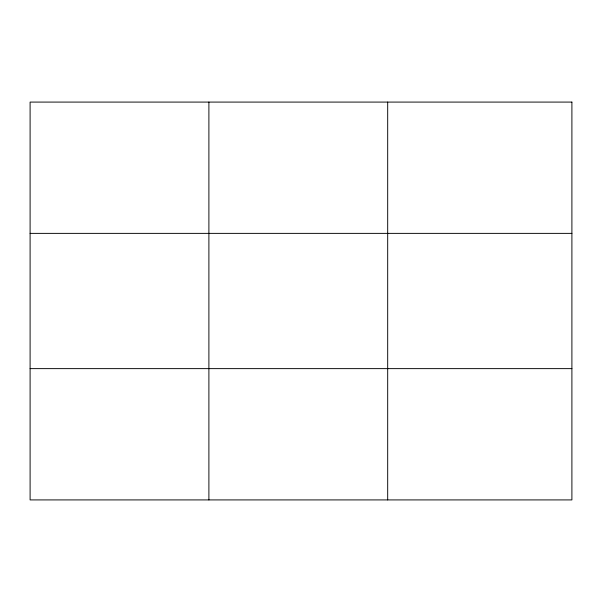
<?xml version="1.0" encoding="UTF-8"?>
<svg xmlns="http://www.w3.org/2000/svg" width="602" height="602" viewBox="0 0 602 602"><rect width="100%" height="100%" fill="white"/><g stroke="black" fill="none" stroke-linecap="round" stroke-linejoin="round"><path stroke-width="0.9" d="M208.894 102.084L208.894 499.916M387.688 102.084L387.688 499.916M30.1 233.373L571.9 233.373M30.1 368.627L571.9 368.627M571.9 102.084L571.9 499.916L30.1 499.916L30.1 102.084L571.9 102.084"/></g></svg>
